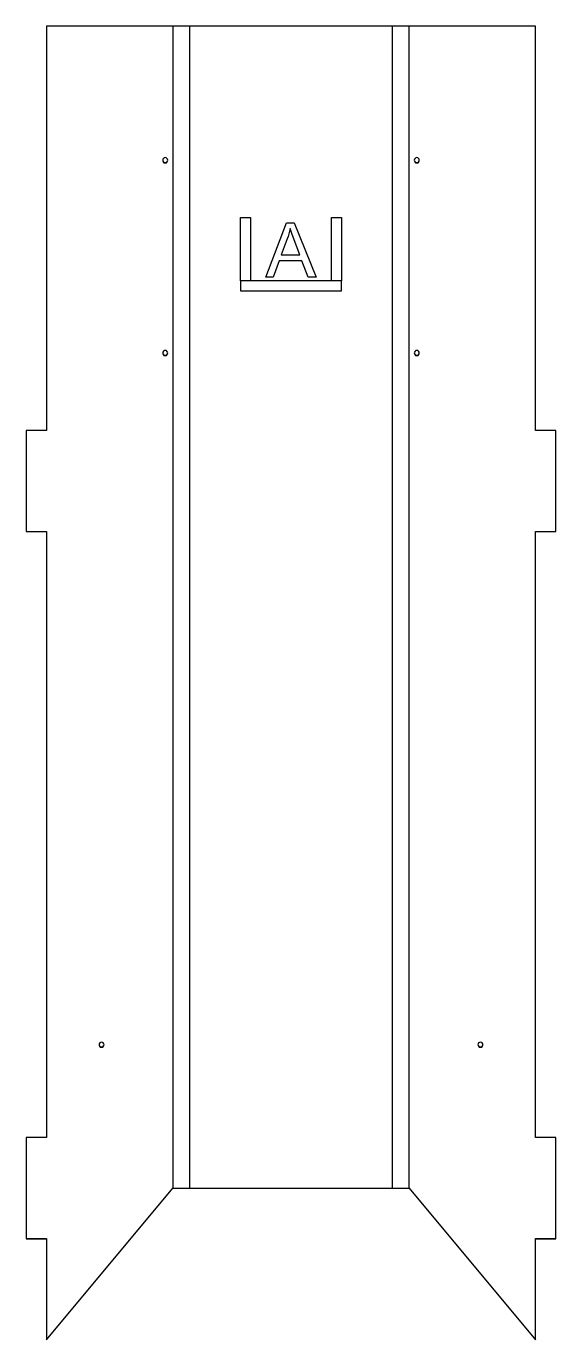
# Model space of a CAD drawing. Extents: x 22 to 155, y 47 to 377.
import ezdxf

# ---------------------------------------------------------------- set-up
doc = ezdxf.new("R2010")
doc.units = 0
doc.layers.add('Layer_1', color=7, linetype='CONTINUOUS')

msp = doc.modelspace()

# ---------------------------------------------------------------- linework, layer by layer
at = {"layer": 'Layer_1', "color": 1}
for points in [[(58.990938, 376.903249), (27.240938, 376.903249), (27.240938, 275.303249), (22.160938, 275.303249), (22.160938, 249.903249), (27.240938, 249.903249), (27.240938, 97.503249), (22.160938, 97.503249), (22.160938, 72.103249), (27.240938, 72.103249), (27.240938, 46.703602), (58.990938, 84.803249)], [(58.992392, 376.894596), (27.242392, 376.894596), (27.242392, 275.294596), (22.162392, 275.294596), (22.162392, 249.894596), (27.242392, 249.894596), (27.242392, 97.494596), (22.162392, 97.494596), (22.162392, 72.094596), (27.242392, 72.094596), (27.242392, 46.694949), (58.992392, 84.794596)], [(58.990938, 376.903249), (58.990938, 84.803249)], [(58.992392, 376.894596), (58.992392, 84.794596)], [(118.42857, 376.894244), (58.99257, 376.894596)], [(63.309009, 84.803073), (63.309009, 376.903073)], [(63.310463, 84.79442), (63.310463, 376.89442)], [(114.109009, 376.902897), (114.109009, 84.802897)], [(114.110463, 376.894244), (114.110463, 84.794244)], [(118.427115, 84.803073), (150.177115, 46.703426), (150.177115, 72.103073), (155.257115, 72.103073), (155.257115, 97.503073), (150.177115, 97.503073), (150.177115, 249.903073), (155.257115, 249.903073), (155.257115, 275.303073), (150.177115, 275.303073), (150.177115, 376.903073), (118.427115, 376.903073)], [(118.427115, 84.803073), (118.427115, 376.903073)], [(118.428569, 84.79442), (118.428569, 376.89442)], [(118.42857, 84.79443), (150.17857, 46.694783), (150.17857, 72.09443), (155.25857, 72.09443), (155.25857, 97.49443), (150.17857, 97.49443), (150.17857, 249.89443), (155.25857, 249.89443), (155.25857, 275.29443), (150.17857, 275.29443), (150.17857, 376.89443), (118.42857, 376.89443)], [(58.990938, 84.803073), (118.426938, 84.803073)]]:
    msp.add_lwpolyline(points, dxfattribs=at)
for points in [[(57.087251, 343.875584), (57.087251, 343.875584)], [(120.333005, 343.875584), (120.333005, 343.875584)], [(56.73659, 342.605584), (57.437912, 342.605584)], [(119.982344, 342.605584), (120.683666, 342.605584)], [(56.73659, 294.130672), (57.437912, 294.130672)], [(57.087251, 295.401025), (57.087251, 295.401025)], [(119.982344, 294.130672), (120.683666, 294.130672)], [(120.333005, 295.401025), (120.333005, 295.401025)], [(40.733348, 120.229547), (41.43467, 120.229547)], [(41.084009, 121.499547), (41.084009, 121.499547)], [(135.983348, 120.229547), (136.68467, 120.229547)], [(136.334009, 121.499547), (136.334009, 121.499547)]]:
    msp.add_lwpolyline(points, close=True, dxfattribs=at)
at = {"layer": 'Layer_1', "color": 4}
for points in [[(76.01057, 328.790948), (78.550217, 328.790948), (78.550217, 312.915948), (76.01057, 312.915948), (76.01057, 328.790948), (76.01057, 328.790948)], [(98.870217, 328.790948), (101.41057, 328.790948), (101.41057, 312.915948), (98.870217, 312.915948), (98.870217, 328.790948), (98.870217, 328.790948)], [(76.01057, 310.3763), (101.41057, 310.3763), (101.41057, 312.915595), (76.01057, 312.915595), (76.01057, 310.3763), (76.01057, 310.3763)]]:
    msp.add_lwpolyline(points, close=True, dxfattribs=at)
for points in [[(82.345998, 313.852257), (87.561112, 327.448665), (89.53949, 327.448665), (95.074926, 313.852257), (93.027051, 313.852257), (91.454015, 317.973054), (85.729137, 317.973054), (84.254526, 313.852257), (82.345998, 313.852257)], [(86.257565, 319.434716), (90.891301, 319.434716), (89.473134, 323.2045), (88.909748, 324.773303), (88.498409, 326.04295), (88.346715, 325.381139), (88.171031, 324.724972), (87.971006, 324.073039), (87.748756, 323.425691), (86.257565, 319.434716)]]:
    msp.add_lwpolyline(points, dxfattribs=at)
at = {"layer": 'Layer_1', "color": 1}
for points in [[(57.087251, 343.875584), (56.73659, 343.875584), (56.452604, 343.591245), (56.452604, 343.240584)], [(57.722604, 343.240584), (57.722604, 343.591245), (57.437912, 343.875584), (57.087251, 343.875584)], [(120.333005, 343.875584), (119.982344, 343.875584), (119.698358, 343.591245), (119.698358, 343.240584)], [(120.968358, 343.240584), (120.968358, 343.591245), (120.683666, 343.875584), (120.333005, 343.875584)], [(56.452604, 343.240584), (56.452604, 343.240584), (56.452604, 342.890276), (56.73659, 342.605584)], [(57.437912, 342.605584), (57.722604, 342.890276), (57.722604, 343.240584), (57.722604, 343.240584)], [(119.698358, 343.240584), (119.698358, 343.240584), (119.698358, 342.890276), (119.982344, 342.605584)], [(120.683666, 342.605584), (120.968358, 342.890276), (120.968358, 343.240584), (120.968358, 343.240584)], [(57.087251, 295.401025), (56.73659, 295.401025), (56.452604, 295.116333), (56.452604, 294.765672)], [(56.452604, 294.765672), (56.452604, 294.765672), (56.452604, 294.415011), (56.73659, 294.130672)], [(57.722604, 294.765672), (57.722604, 295.116333), (57.437912, 295.401025), (57.087251, 295.401025)], [(57.437912, 294.130672), (57.722604, 294.415011), (57.722604, 294.765672), (57.722604, 294.765672)], [(120.333005, 295.401025), (119.982344, 295.401025), (119.698358, 295.116333), (119.698358, 294.765672)], [(119.698358, 294.765672), (119.698358, 294.765672), (119.698358, 294.415011), (119.982344, 294.130672)], [(120.968358, 294.765672), (120.968358, 295.116333), (120.683666, 295.401025), (120.333005, 295.401025)], [(120.683666, 294.130672), (120.968358, 294.415011), (120.968358, 294.765672), (120.968358, 294.765672)], [(41.084009, 121.499547), (40.733348, 121.499547), (40.448656, 121.215561), (40.448656, 120.864899)], [(40.448656, 120.864899), (40.448656, 120.864899), (40.448656, 120.514238), (40.733348, 120.229547)], [(41.718656, 120.864899), (41.718656, 121.215561), (41.43467, 121.499547), (41.084009, 121.499547)], [(41.43467, 120.229547), (41.718656, 120.514238), (41.718656, 120.864899), (41.718656, 120.864899)], [(136.334009, 121.499547), (135.983348, 121.499547), (135.698656, 121.215561), (135.698656, 120.864899)], [(135.698656, 120.864899), (135.698656, 120.864899), (135.698656, 120.514238), (135.983348, 120.229547)], [(136.969362, 120.864899), (136.969362, 121.215561), (136.68467, 121.499547), (136.334009, 121.499547)], [(136.68467, 120.229547), (136.969362, 120.514238), (136.969362, 120.864899), (136.969362, 120.864899)]]:
    msp.add_open_spline(points, degree=3, dxfattribs=at)

doc.saveas('drawing.dxf')
